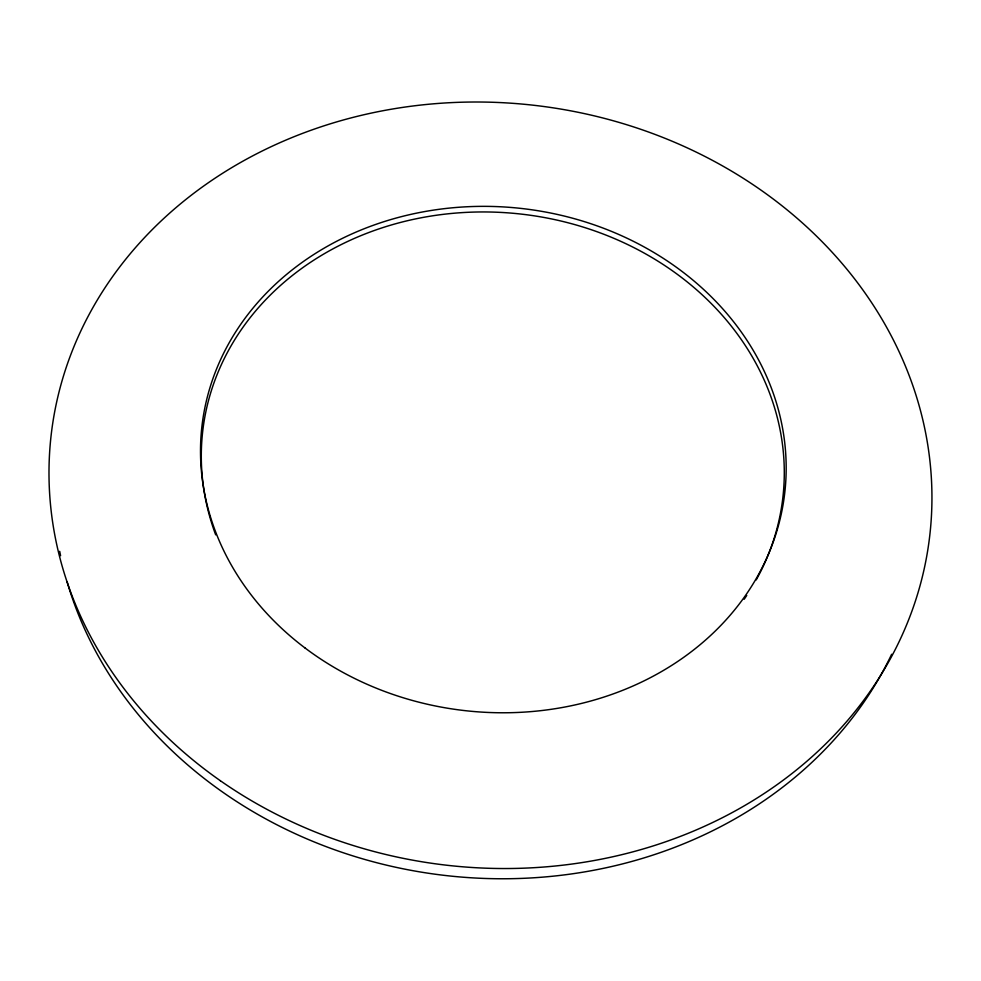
<?xml version="1.0" encoding="UTF-8"?>
<svg xmlns="http://www.w3.org/2000/svg" width="981" height="981" viewBox="0 0 981 981"><rect width="100%" height="100%" fill="white"/><g stroke="black" fill="none" stroke-linecap="round" stroke-linejoin="round"><path stroke-width="1.47" d="M215.697 534.853A291.958 251.896 6.4 0 1 511.309 213.122A291.958 251.896 6.4 0 1 756.204 579.918M746.749 595.455A291.958 251.896 6.4 0 1 744.174 599.256M891.655 654.266A436.079 378.924 6.4 0 1 458.728 876.842A436.079 378.924 6.4 0 1 67.162 581.954M60.589 555.7A436.079 378.924 6.4 0 1 59.706 551.322M304.981 647.938A293.307 252.669 6.4 0 0 781.71 511.861A293.307 252.669 6.4 0 0 393.332 218.837A293.307 252.669 6.4 0 0 304.981 647.938M220.357 780.717A442.173 382.467 6.4 0 0 927.952 548.919A442.173 382.467 6.4 0 0 323.092 126.12A442.173 382.467 6.4 0 0 220.357 780.717"/></g></svg>
